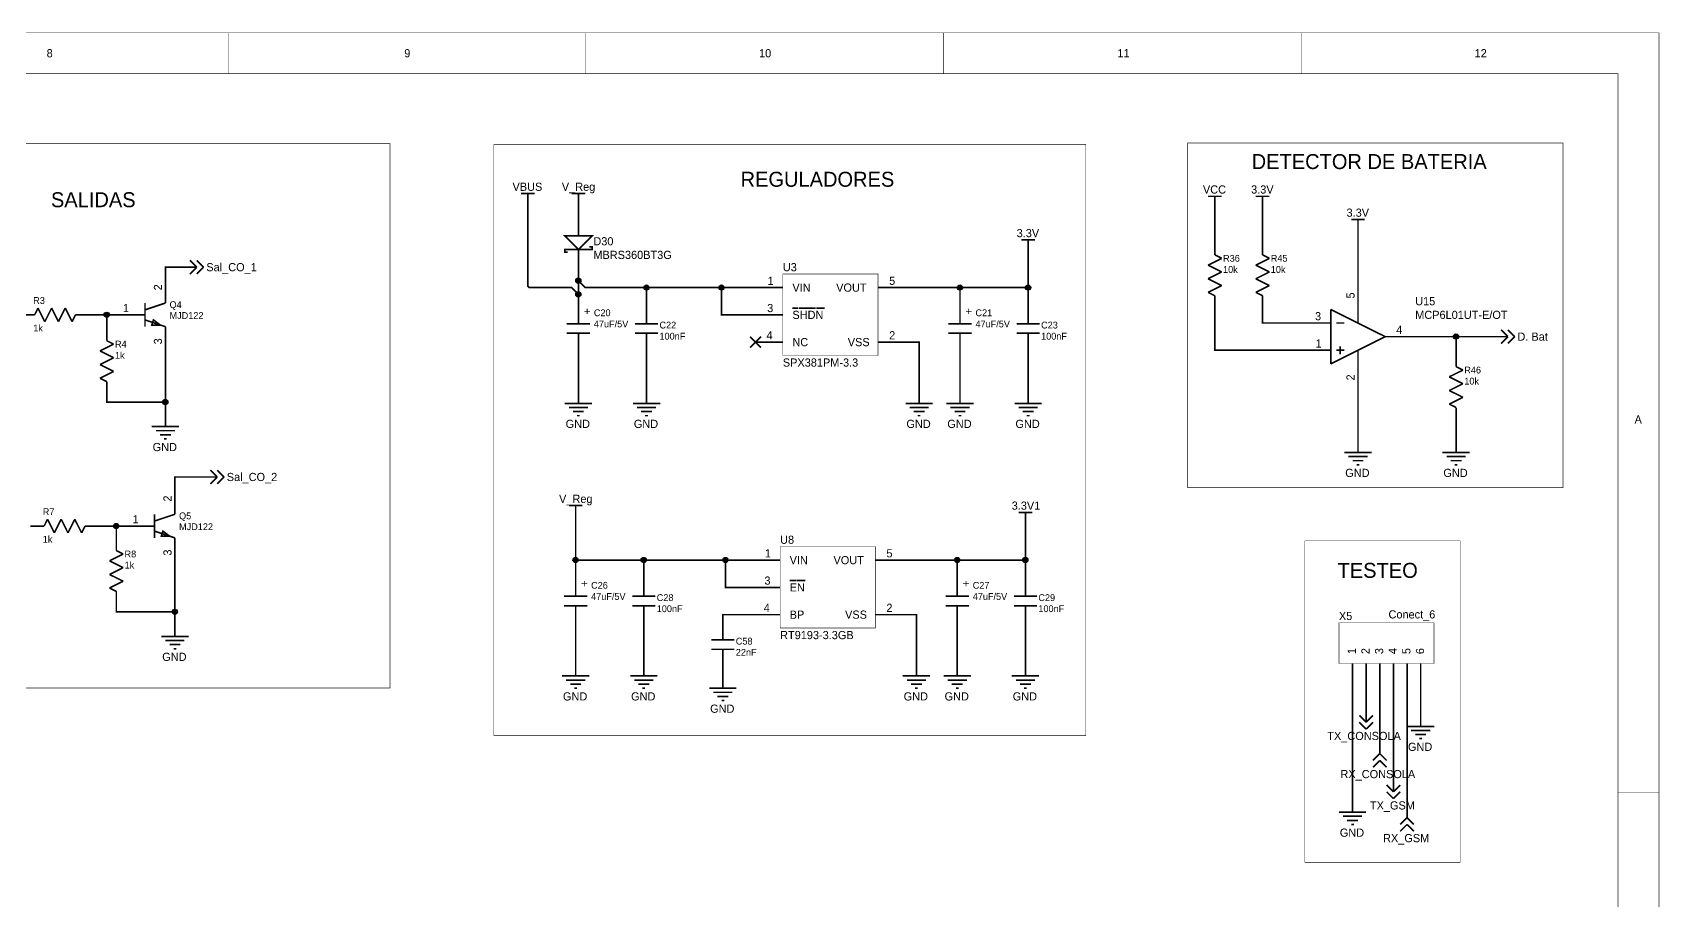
# Model space of a CAD drawing. Header units: millimetres. Extents: x 0 to 800, y 0 to 566.
# Drawn here: x 497 to 800.1, y 404.7 to 566.5 of the extents above; entities that cross this region are included whole.
import ezdxf

# ---------------------------------------------------------------- set-up
doc = ezdxf.new("R2010")
doc.units = ezdxf.units.MM
doc.layers.add('Sheet', color=255, linetype='Continuous')

msp = doc.modelspace()

# ---------------------------------------------------------------- linework, layer by layer
at = {"layer": 'Sheet'}
for points, const_width in [([(0, 566.42), (800.06, 566.42), (800.06, 0.04), (0, 0.04), (0, 566.42)], 0.0991), ([(533.4, 558.8), (533.4, 566.42)], 0.0991), ([(600.07, 558.8), (600.07, 566.42)], 0.0991), ([(666.75, 558.8), (666.75, 566.42)], 0.0991), ([(733.43, 558.8), (733.43, 566.42)], 0.0991), ([(7.62, 558.8), (792.44, 558.8), (792.44, 7.66), (7.62, 7.66), (7.62, 558.8)], 0.0991), ([(470.41, 545.75), (563.57, 545.75), (563.57, 444.29), (470.41, 444.29), (470.41, 545.75)], 0.0991), ([(712.22, 545.88), (782.17, 545.88), (782.17, 481.63), (712.22, 481.63), (712.22, 545.88)], 0.0991), ([(582.93, 545.63), (693.25, 545.63), (693.25, 435.4), (582.93, 435.4), (582.93, 545.63)], 0.0991), ([(588.01, 536.45), (590.55, 536.45)], 0.3), ([(589.28, 533.91), (589.28, 536.45)], 0.3), ([(598.68, 517.65), (597.41, 518.92), (589.53, 518.92), (589.28, 519.18), (589.28, 533.91)], 0.3), ([(597.41, 536.45), (599.95, 536.45)], 0.3), ([(598.68, 533.91), (598.68, 536.45)], 0.3), ([(598.68, 533.91), (598.68, 531.11)], 0.3), ([(716.03, 535.94), (718.57, 535.94)], 0.3), ([(717.3, 533.4), (717.3, 535.94)], 0.3), ([(724.92, 535.94), (727.46, 535.94)], 0.3), ([(726.19, 533.4), (726.19, 535.94)], 0.3), ([(598.68, 528.57), (598.68, 531.11)], 0.3), ([(717.3, 533.4), (717.3, 527.56)], 0.3), ([(726.19, 533.4), (726.19, 527.56)], 0.3), ([(742.7, 531.62), (745.24, 531.62)], 0.3), ([(743.97, 529.08), (743.97, 531.62)], 0.3), ([(681.23, 527.81), (683.77, 527.81)], 0.3), ([(682.5, 525.27), (682.5, 527.81)], 0.3), ([(717.3, 525.02), (717.3, 527.56)], 0.3), ([(726.19, 525.02), (726.19, 527.56)], 0.3), ([(743.97, 529.08), (743.97, 519.94)], 0.3), ([(596.65, 525.53), (596.14, 525.53), (596.14, 526.03), (601.22, 526.03), (601.22, 526.54), (600.71, 526.54)], 0.3), ([(598.68, 526.03), (598.68, 523.49)], 0.3), ([(682.5, 525.27), (682.5, 518.92)], 0.3), ([(717.3, 525.02), (718.57, 524.38)], 0.3), ([(726.19, 525.02), (727.46, 524.38)], 0.3), ([(525.78, 522.73), (521.72, 522.73), (521.72, 518.92)], 0.3), ([(525.78, 522.73), (527.56, 522.73)], 0.3), ([(527.56, 522.73), (526.29, 524)], 0.3), ([(527.56, 522.73), (526.29, 521.46)], 0.3), ([(528.83, 522.73), (527.56, 524)], 0.3), ([(528.83, 522.73), (527.56, 521.46)], 0.3), ([(598.68, 523.49), (598.68, 520.19)], 0.3), ([(636.78, 521.46), (654.52, 521.46), (654.52, 506.26), (636.78, 506.26), (636.78, 521.46)], 0.0991), ([(718.57, 524.38), (716.03, 523.11)], 0.3), ([(716.03, 523.11), (718.57, 521.84)], 0.3), ([(718.57, 521.84), (716.03, 520.57)], 0.3), ([(727.46, 524.38), (724.92, 523.11)], 0.3), ([(724.92, 523.11), (727.46, 521.84)], 0.3), ([(727.46, 521.84), (724.92, 520.57)], 0.3), ([(521.72, 516.38), (521.72, 518.92)], 0.3), ([(611.38, 518.92), (599.95, 518.92), (598.68, 520.19), (598.68, 517.65), (598.68, 515.11)], 0.3), ([(611.38, 515.11), (611.38, 518.92), (625.35, 518.92), (631.7, 518.92)], 0.3), ([(631.7, 513.84), (625.35, 513.84), (625.35, 518.92)], 0.3), ([(636.78, 518.92), (631.7, 518.92)], 0.3), ([(654.56, 518.92), (659.64, 518.92)], 0.3), ([(669.8, 515.11), (669.8, 518.92), (659.64, 518.92)], 0.3), ([(682.5, 515.11), (682.5, 518.92), (669.8, 518.92)], 0.3), ([(716.03, 520.57), (718.57, 519.3)], 0.3), ([(718.57, 519.3), (716.03, 518.03)], 0.3), ([(724.92, 520.57), (727.46, 519.3)], 0.3), ([(727.46, 519.3), (724.92, 518.03)], 0.3), ([(743.97, 514.86), (743.97, 519.94)], 0.3), ([(521.72, 516.05), (517.91, 514.78)], 0.3), ([(517.91, 516.05), (517.91, 511.63)], 0.3), ([(521.72, 516.38), (521.72, 516.05)], 0.3), ([(716.03, 518.03), (717.3, 517.4)], 0.3), ([(717.3, 517.4), (717.3, 514.86)], 0.3), ([(724.92, 518.03), (726.19, 517.4)], 0.3), ([(726.19, 517.4), (726.19, 514.86)], 0.3), ([(497.33, 513.84), (494.79, 513.84)], 0.3), ([(497.33, 513.84), (497.97, 515.11)], 0.3), ([(497.97, 515.11), (499.24, 512.57)], 0.3), ([(499.24, 512.57), (500.51, 515.11)], 0.3), ([(500.51, 515.11), (501.78, 512.57)], 0.3), ([(501.78, 512.57), (503.05, 515.11)], 0.3), ([(503.05, 515.11), (504.32, 512.57)], 0.3), ([(504.32, 512.57), (504.95, 513.84)], 0.3), ([(504.95, 513.84), (507.49, 513.84)], 0.3), ([(507.49, 513.84), (510.79, 513.84)], 0.3), ([(510.79, 511.56), (510.79, 513.84), (514.1, 513.84)], 0.3), ([(516.64, 513.84), (514.1, 513.84)], 0.3), ([(517.91, 513.84), (516.64, 513.84)], 0.3), ([(521.72, 511.63), (517.91, 512.9)], 0.3), ([(598.68, 512.57), (598.68, 515.11)], 0.3), ([(598.68, 512.19), (598.68, 512.57)], 0.3), ([(611.38, 512.57), (611.38, 515.11)], 0.3), ([(611.38, 512.57), (611.38, 512.19)], 0.3), ([(636.78, 513.84), (631.7, 513.84)], 0.3), ([(639.66, 515.11), (638.56, 515.11)], 0.3), ([(641.39, 515.11), (639.78, 515.11)], 0.3), ([(642.92, 515.11), (641.39, 515.11)], 0.3), ([(644.57, 515.11), (643, 515.11)], 0.3), ([(669.8, 512.57), (669.8, 515.11)], 0.3), ([(669.8, 512.19), (669.8, 512.57)], 0.3), ([(682.5, 512.57), (682.5, 515.11)], 0.3), ([(682.5, 512.57), (682.5, 512.19)], 0.3), ([(733.81, 507.24), (717.3, 507.24), (717.3, 514.86)], 0.3), ([(726.19, 514.86), (726.19, 512.32), (733.81, 512.32)], 0.3), ([(738.89, 512.32), (733.81, 512.32)], 0.3), ([(738.89, 514.86), (749.05, 509.78)], 0.3), ([(738.89, 514.86), (738.89, 504.7)], 0.3), ([(739.9, 512.32), (741.43, 512.32)], 0.3), ([(743.97, 514.86), (743.97, 512.32)], 0.3), ([(510.79, 509.02), (510.79, 511.56)], 0.3), ([(521.72, 511.63), (521.72, 511.3)], 0.3), ([(521.72, 511.3), (521.72, 508.76)], 0.3), ([(600.84, 512.19), (596.52, 512.19)], 0.3), ([(596.52, 510.41), (600.84, 510.41)], 0.3), ([(598.68, 510.03), (598.68, 510.41)], 0.3), ([(598.68, 510.03), (598.68, 507.49)], 0.3), ([(613.54, 512.19), (609.22, 512.19)], 0.3), ([(609.22, 510.41), (613.54, 510.41)], 0.3), ([(611.38, 510.41), (611.38, 510.03)], 0.3), ([(611.38, 510.03), (611.38, 507.49)], 0.3), ([(630.68, 507.75), (632.71, 509.78)], 0.3), ([(630.68, 509.78), (632.71, 507.75)], 0.3), ([(671.96, 512.19), (667.64, 512.19)], 0.3), ([(667.64, 510.41), (671.96, 510.41)], 0.3), ([(669.8, 510.03), (669.8, 510.41)], 0.3), ([(669.8, 510.03), (669.8, 507.49)], 0.3), ([(684.66, 512.19), (680.34, 512.19)], 0.3), ([(680.34, 510.41), (684.66, 510.41)], 0.3), ([(682.5, 510.41), (682.5, 510.03)], 0.3), ([(682.5, 510.03), (682.5, 507.49)], 0.3), ([(738.89, 504.7), (749.05, 509.78)], 0.3), ([(749.05, 509.78), (754.13, 509.78)], 0.3), ([(754.13, 509.78), (762.25, 509.78), (762.25, 506.73)], 0.3), ([(770.13, 509.78), (762.25, 509.78)], 0.3), ([(770.13, 509.78), (771.91, 509.78)], 0.3), ([(771.91, 509.78), (770.64, 511.05)], 0.3), ([(771.91, 509.78), (770.64, 508.51)], 0.3), ([(773.18, 509.78), (771.91, 511.05)], 0.3), ([(773.18, 509.78), (771.91, 508.51)], 0.3), ([(512.06, 508.38), (509.52, 507.11)], 0.3), ([(509.52, 507.11), (512.06, 505.84)], 0.3), ([(510.79, 509.02), (512.06, 508.38)], 0.3), ([(521.72, 508.76), (521.72, 497.59), (521.72, 495.55)], 0.3), ([(598.68, 507.49), (598.68, 499.87)], 0.3), ([(611.38, 507.49), (611.38, 499.87)], 0.3), ([(636.78, 508.76), (631.7, 508.76)], 0.3), ([(654.56, 508.76), (659.64, 508.76)], 0.3), ([(659.64, 508.76), (662.18, 508.76), (662.18, 499.87)], 0.3), ([(669.8, 507.49), (669.8, 499.87)], 0.3), ([(682.5, 507.49), (682.5, 499.87)], 0.3), ([(738.89, 507.24), (733.81, 507.24)], 0.3), ([(739.9, 507.24), (741.43, 507.24)], 0.3), ([(740.66, 508), (740.66, 506.48)], 0.3), ([(743.97, 507.24), (743.97, 504.7)], 0.3), ([(762.25, 504.19), (762.25, 506.73)], 0.3), ([(512.06, 505.84), (509.52, 504.57)], 0.3), ([(509.52, 504.57), (512.06, 503.3)], 0.3), ([(512.06, 503.3), (509.52, 502.03)], 0.3), ([(743.97, 504.7), (743.97, 499.62)], 0.3), ([(763.52, 503.55), (760.98, 502.29)], 0.3), ([(762.25, 504.19), (763.52, 503.55)], 0.3), ([(509.52, 502.03), (510.79, 501.4)], 0.3), ([(510.79, 501.4), (510.79, 498.86)], 0.3), ([(760.98, 502.29), (763.52, 501.01)], 0.3), ([(763.52, 501.01), (760.98, 499.74)], 0.3), ([(521.72, 497.59), (510.79, 497.59), (510.79, 498.86)], 0.3), ([(596.14, 497.33), (601.22, 497.33)], 0.3), ([(598.68, 499.87), (598.68, 497.33)], 0.3), ([(608.84, 497.33), (613.92, 497.33)], 0.3), ([(611.38, 499.87), (611.38, 497.33)], 0.3), ([(659.64, 497.33), (664.72, 497.33)], 0.3), ([(662.18, 499.87), (662.18, 497.33)], 0.3), ([(667.26, 497.33), (672.34, 497.33)], 0.3), ([(669.8, 499.87), (669.8, 497.33)], 0.3), ([(679.96, 497.33), (685.04, 497.33)], 0.3), ([(682.5, 499.87), (682.5, 497.33)], 0.3), ([(743.97, 490.73), (743.97, 499.62)], 0.3), ([(760.98, 499.74), (763.52, 498.48)], 0.3), ([(763.52, 498.48), (760.98, 497.2)], 0.3), ([(760.98, 497.2), (762.25, 496.57)], 0.3), ([(521.72, 495.55), (521.72, 493.01)], 0.3), ([(596.9, 496.57), (600.46, 496.57)], 0.3), ([(597.66, 495.81), (599.69, 495.81)], 0.3), ([(598.42, 495.05), (598.93, 495.05)], 0.3), ([(609.6, 496.57), (613.16, 496.57)], 0.3), ([(610.36, 495.81), (612.39, 495.81)], 0.3), ([(611.12, 495.05), (611.63, 495.05)], 0.3), ([(660.4, 496.57), (663.96, 496.57)], 0.3), ([(661.16, 495.81), (663.19, 495.81)], 0.3), ([(661.92, 495.05), (662.43, 495.05)], 0.3), ([(668.02, 496.57), (671.58, 496.57)], 0.3), ([(668.78, 495.81), (670.81, 495.81)], 0.3), ([(669.54, 495.05), (670.05, 495.05)], 0.3), ([(680.72, 496.57), (684.28, 496.57)], 0.3), ([(681.48, 495.81), (683.51, 495.81)], 0.3), ([(682.24, 495.05), (682.75, 495.05)], 0.3), ([(762.25, 496.57), (762.25, 494.03)], 0.3), ([(519.18, 493.01), (524.26, 493.01)], 0.3), ([(519.94, 492.25), (523.49, 492.25)], 0.3), ([(520.7, 491.49), (522.73, 491.49)], 0.3), ([(762.25, 494.03), (762.25, 490.73)], 0.3), ([(521.46, 490.73), (521.97, 490.73)], 0.3), ([(741.43, 488.19), (746.51, 488.19)], 0.3), ([(743.97, 490.73), (743.97, 488.19)], 0.3), ([(759.71, 488.19), (764.79, 488.19)], 0.3), ([(762.25, 490.73), (762.25, 488.19)], 0.3), ([(742.19, 487.43), (745.74, 487.43)], 0.3), ([(742.95, 486.66), (744.98, 486.66)], 0.3), ([(743.71, 485.9), (744.22, 485.9)], 0.3), ([(760.48, 487.43), (764.03, 487.43)], 0.3), ([(761.24, 486.66), (763.27, 486.66)], 0.3), ([(762, 485.9), (762.51, 485.9)], 0.3), ([(529.59, 483.62), (523.49, 483.62), (523.49, 479.55)], 0.3), ([(529.59, 483.62), (531.37, 483.62)], 0.3), ([(531.37, 483.62), (530.1, 484.89)], 0.3), ([(531.37, 483.62), (530.1, 482.35)], 0.3), ([(532.64, 483.62), (531.37, 484.89)], 0.3), ([(532.64, 483.62), (531.37, 482.35)], 0.3), ([(523.49, 477.01), (523.49, 479.55)], 0.3), ([(523.49, 476.68), (519.68, 475.41)], 0.3), ([(519.68, 476.68), (519.68, 472.26)], 0.3), ([(523.49, 477.01), (523.49, 476.68)], 0.3), ([(596.9, 478.28), (599.44, 478.28)], 0.3), ([(598.17, 475.74), (598.17, 478.28)], 0.3), ([(680.72, 477.01), (683.26, 477.01)], 0.3), ([(681.99, 474.47), (681.99, 477.01)], 0.3), ([(499.11, 474.47), (496.57, 474.47)], 0.3), ([(499.11, 474.47), (499.74, 475.74)], 0.3), ([(499.74, 475.74), (501.01, 473.2)], 0.3), ([(501.01, 473.2), (502.29, 475.74)], 0.3), ([(502.29, 475.74), (503.55, 473.2)], 0.3), ([(503.55, 473.2), (504.82, 475.74)], 0.3), ([(504.82, 475.74), (506.1, 473.2)], 0.3), ([(506.1, 473.2), (506.73, 474.47)], 0.3), ([(506.73, 474.47), (509.27, 474.47)], 0.3), ([(509.27, 474.47), (512.57, 474.47)], 0.3), ([(512.57, 472.44), (512.57, 474.47), (515.87, 474.47)], 0.3), ([(518.41, 474.47), (515.87, 474.47)], 0.3), ([(519.68, 474.47), (518.41, 474.47)], 0.3), ([(523.49, 472.26), (519.68, 473.53)], 0.3), ([(598.17, 464.31), (598.17, 468.12), (598.17, 475.74)], 0.3), ([(681.99, 474.47), (681.99, 468.12)], 0.3), ([(512.57, 469.9), (512.57, 472.44)], 0.3), ([(512.57, 469.9), (513.84, 469.26)], 0.3), ([(523.49, 472.26), (523.49, 471.93)], 0.3), ([(523.49, 471.93), (523.49, 469.39)], 0.3), ([(636.27, 470.66), (654.01, 470.66), (654.01, 455.46), (636.27, 455.46), (636.27, 470.66)], 0.0991), ([(734.06, 471.73), (763.02, 471.73), (763.02, 411.78), (734.06, 411.78), (734.06, 471.73)], 0.0991), ([(513.84, 469.26), (511.3, 467.99)], 0.3), ([(511.3, 467.99), (513.84, 466.73)], 0.3), ([(523.49, 469.39), (523.49, 458.47), (523.49, 456.44)], 0.3), ([(610.87, 468.12), (598.17, 468.12)], 0.3), ([(631.19, 468.12), (626.11, 468.12), (610.87, 468.12), (610.87, 464.31)], 0.3), ([(631.19, 463.04), (626.11, 463.04), (626.11, 468.12)], 0.3), ([(636.27, 468.12), (631.19, 468.12)], 0.3), ([(654.05, 468.12), (659.13, 468.12)], 0.3), ([(669.29, 464.31), (669.29, 468.12), (659.13, 468.12)], 0.3), ([(681.99, 464.31), (681.99, 468.12), (669.29, 468.12)], 0.3), ([(513.84, 466.73), (511.3, 465.45)], 0.3), ([(511.3, 465.45), (513.84, 464.19)], 0.3), ([(513.84, 464.19), (511.3, 462.92)], 0.3), ([(598.17, 461.77), (598.17, 464.31)], 0.3), ([(610.87, 461.77), (610.87, 464.31)], 0.3), ([(639.36, 464.31), (638.05, 464.31)], 0.3), ([(640.97, 464.31), (639.4, 464.31)], 0.3), ([(669.29, 461.77), (669.29, 464.31)], 0.3), ([(681.99, 461.77), (681.99, 464.31)], 0.3), ([(511.3, 462.92), (512.57, 462.28)], 0.3), ([(512.57, 462.28), (512.57, 459.74)], 0.3), ([(600.33, 461.39), (596.01, 461.39)], 0.3), ([(598.17, 461.39), (598.17, 461.77)], 0.3), ([(613.03, 461.39), (608.71, 461.39)], 0.3), ([(610.87, 461.77), (610.87, 461.39)], 0.3), ([(636.27, 463.04), (631.19, 463.04)], 0.3), ([(671.45, 461.39), (667.13, 461.39)], 0.3), ([(669.29, 461.39), (669.29, 461.77)], 0.3), ([(684.15, 461.39), (679.83, 461.39)], 0.3), ([(681.99, 461.77), (681.99, 461.39)], 0.3), ([(523.49, 458.47), (512.57, 458.47), (512.57, 459.74)], 0.3), ([(596.01, 459.61), (600.33, 459.61)], 0.3), ([(598.17, 459.23), (598.17, 459.61)], 0.3), ([(598.17, 459.23), (598.17, 456.69)], 0.3), ([(608.71, 459.61), (613.03, 459.61)], 0.3), ([(610.87, 459.61), (610.87, 459.23)], 0.3), ([(610.87, 459.23), (610.87, 456.69)], 0.3), ([(631.19, 457.96), (625.6, 457.96), (625.6, 456.18)], 0.3), ([(636.27, 457.96), (631.19, 457.96)], 0.3), ([(654.05, 457.96), (659.13, 457.96)], 0.3), ([(659.13, 457.96), (661.67, 457.96), (661.67, 449.07)], 0.3), ([(667.13, 459.61), (671.45, 459.61)], 0.3), ([(669.29, 459.23), (669.29, 459.61)], 0.3), ([(669.29, 459.23), (669.29, 456.69)], 0.3), ([(679.83, 459.61), (684.15, 459.61)], 0.3), ([(681.99, 459.61), (681.99, 459.23)], 0.3), ([(681.99, 459.23), (681.99, 456.69)], 0.3), ([(523.49, 456.44), (523.49, 453.9)], 0.3), ([(598.17, 456.69), (598.17, 449.07)], 0.3), ([(610.87, 456.69), (610.87, 449.07)], 0.3), ([(625.6, 453.64), (625.6, 456.18)], 0.3), ([(669.29, 456.69), (669.29, 449.07)], 0.3), ([(681.99, 456.69), (681.99, 449.07)], 0.3), ([(740.41, 456.44), (758.15, 456.44), (758.15, 448.86), (740.41, 448.86), (740.41, 456.44)], 0.0991), ([(520.95, 453.9), (526.03, 453.9)], 0.3), ([(521.72, 453.14), (525.27, 453.14)], 0.3), ([(522.48, 452.37), (524.51, 452.37)], 0.3), ([(627.76, 453.26), (623.44, 453.26)], 0.3), ([(625.6, 453.64), (625.6, 453.26)], 0.3), ([(523.24, 451.61), (523.75, 451.61)], 0.3), ([(598.17, 449.07), (598.17, 446.53)], 0.3), ([(610.87, 449.07), (610.87, 446.53)], 0.3), ([(623.44, 451.49), (627.76, 451.49)], 0.3), ([(625.6, 451.49), (625.6, 451.1)], 0.3), ([(625.6, 451.1), (625.6, 448.56)], 0.3), ([(661.67, 449.07), (661.67, 446.53)], 0.3), ([(669.29, 449.07), (669.29, 446.53)], 0.3), ([(681.99, 449.07), (681.99, 446.53)], 0.3), ([(742.95, 448.82), (742.95, 443.74)], 0.3), ([(745.49, 448.82), (745.49, 443.74)], 0.3), ([(748.03, 448.82), (748.03, 443.74)], 0.3), ([(750.57, 448.82), (750.57, 443.74)], 0.3), ([(753.11, 448.82), (753.11, 443.74)], 0.3), ([(755.65, 448.82), (755.65, 443.74)], 0.3), ([(595.63, 446.53), (600.71, 446.53)], 0.3), ([(596.39, 445.77), (599.95, 445.77)], 0.3), ([(608.33, 446.53), (613.41, 446.53)], 0.3), ([(609.09, 445.77), (612.65, 445.77)], 0.3), ([(625.6, 446.79), (625.6, 448.56)], 0.3), ([(625.6, 446.79), (625.6, 444.25)], 0.3), ([(659.13, 446.53), (664.21, 446.53)], 0.3), ([(659.89, 445.77), (663.45, 445.77)], 0.3), ([(666.75, 446.53), (671.83, 446.53)], 0.3), ([(667.51, 445.77), (671.07, 445.77)], 0.3), ([(679.45, 446.53), (684.53, 446.53)], 0.3), ([(680.21, 445.77), (683.77, 445.77)], 0.3), ([(597.15, 445.01), (599.19, 445.01)], 0.3), ([(597.92, 444.25), (598.42, 444.25)], 0.3), ([(609.85, 445.01), (611.89, 445.01)], 0.3), ([(610.62, 444.25), (611.12, 444.25)], 0.3), ([(623.06, 444.25), (628.14, 444.25)], 0.3), ([(623.82, 443.48), (627.38, 443.48)], 0.3), ([(624.59, 442.72), (626.62, 442.72)], 0.3), ([(660.65, 445.01), (662.69, 445.01)], 0.3), ([(661.42, 444.25), (661.92, 444.25)], 0.3), ([(668.27, 445.01), (670.31, 445.01)], 0.3), ([(669.04, 444.25), (669.54, 444.25)], 0.3), ([(680.97, 445.01), (683.01, 445.01)], 0.3), ([(681.74, 444.25), (682.24, 444.25)], 0.3), ([(742.95, 423.67), (742.95, 443.74)], 0.3), ([(745.49, 439.67), (745.49, 443.74)], 0.3), ([(748.03, 432.56), (748.03, 443.74)], 0.3), ([(750.57, 426.72), (750.57, 443.74)], 0.3), ([(753.11, 420.62), (753.11, 443.74)], 0.3), ([(755.65, 439.67), (755.65, 443.74)], 0.3), ([(625.35, 441.96), (625.86, 441.96)], 0.3), ([(745.49, 439.67), (745.49, 437.9)], 0.3), ([(755.65, 439.67), (755.65, 437.13)], 0.3), ([(745.49, 437.9), (744.22, 439.17)], 0.3), ([(745.49, 436.63), (744.22, 437.9)], 0.3), ([(745.49, 437.9), (746.76, 439.17)], 0.3), ([(745.49, 436.63), (746.76, 437.9)], 0.3), ([(753.11, 437.13), (758.19, 437.13)], 0.3), ([(753.87, 436.37), (757.43, 436.37)], 0.3), ([(754.63, 435.61), (756.67, 435.61)], 0.3), ([(755.4, 434.85), (755.9, 434.85)], 0.3), ([(748.03, 432.05), (746.76, 430.78)], 0.3), ([(748.03, 430.78), (746.76, 429.51)], 0.3), ([(748.03, 432.56), (748.03, 432.05)], 0.3), ([(748.03, 432.05), (749.3, 430.78)], 0.3), ([(748.03, 430.78), (749.3, 429.51)], 0.3), ([(750.57, 424.94), (749.3, 426.21)], 0.3), ([(750.57, 423.67), (749.3, 424.94)], 0.3), ([(750.57, 426.72), (750.57, 424.94)], 0.3), ([(750.57, 424.94), (751.84, 426.21)], 0.3), ([(750.57, 423.67), (751.84, 424.94)], 0.3), ([(792.48, 424.81), (800.1, 424.81)], 0.0991), ([(742.95, 423.67), (742.95, 421.13)], 0.3), ([(740.41, 421.13), (745.49, 421.13)], 0.3), ([(741.17, 420.37), (744.73, 420.37)], 0.3), ([(741.93, 419.61), (743.97, 419.61)], 0.3), ([(742.7, 418.85), (743.2, 418.85)], 0.3), ([(753.11, 420.12), (751.84, 418.85)], 0.3), ([(753.11, 418.85), (751.84, 417.58)], 0.3), ([(753.11, 420.62), (753.11, 420.12)], 0.3), ([(753.11, 420.12), (754.38, 418.85)], 0.3), ([(753.11, 418.85), (754.38, 417.58)], 0.3)]:
    msp.add_lwpolyline(points, dxfattribs=dict(at, const_width=const_width))
at = {"layer": 'Sheet', "const_width": 0.3}
for points in [[(598.68, 526.03), (596.14, 528.57), (601.22, 528.57), (598.68, 526.03)], [(596.14, 528.57), (598.68, 526.03), (601.22, 528.57), (596.14, 528.57)], [(520.75, 511.94), (519.18, 511.94), (519.48, 512.9), (520.75, 511.94)], [(520.75, 511.94), (519.18, 511.94), (519.48, 512.9), (520.75, 511.94)], [(522.53, 472.57), (520.95, 472.57), (521.26, 473.53), (522.53, 472.57)], [(522.53, 472.57), (520.95, 472.57), (521.26, 473.53), (522.53, 472.57)]]:
    msp.add_lwpolyline(points, close=True, dxfattribs=at)
at = {"layer": 'Sheet', "const_width": 0.508}
for points in [[(598.42, 520.19, 1), (598.93, 520.19, 1)], [(611.12, 518.92, 1), (611.63, 518.92, 1)], [(625.09, 518.92, 1), (625.6, 518.92, 1)], [(669.54, 518.92, 1), (670.05, 518.92, 1)], [(682.24, 518.92, 1), (682.75, 518.92, 1)], [(598.42, 517.65, 1), (598.93, 517.65, 1)], [(510.54, 513.84, 1), (511.05, 513.84, 1)], [(762, 509.78, 1), (762.51, 509.78, 1)], [(521.46, 497.59, 1), (521.97, 497.59, 1)], [(512.32, 474.47, 1), (512.83, 474.47, 1)], [(597.92, 468.12, 1), (598.42, 468.12, 1)], [(610.62, 468.12, 1), (611.12, 468.12, 1)], [(625.86, 468.12, 1), (626.36, 468.12, 1)], [(669.04, 468.12, 1), (669.54, 468.12, 1)], [(681.74, 468.12, 1), (682.24, 468.12, 1)], [(523.24, 458.47, 1), (523.75, 458.47, 1)]]:
    msp.add_lwpolyline(points, format="xyb", close=True, dxfattribs=at)
at = {"layer": 'Sheet'}
for centre, major_axis, ratio in [((598.66, 520.21), (0, 0.487), 0.999963), ((598.66, 520.21), (0, 0.487), 0.999963), ((598.66, 520.21), (0, 0.487), 0.999963), ((598.66, 520.21), (0, 0.487), 0.999963), ((611.36, 518.94), (0.487, 0), 0.997361), ((611.36, 518.94), (0.487, 0), 0.997361), ((611.36, 518.94), (0.487, 0), 0.997361), ((611.36, 518.94), (0.487, 0), 0.997361), ((625.33, 518.94), (0, 0.486), 0.999969), ((625.33, 518.94), (0, 0.486), 0.999969), ((625.33, 518.94), (0, 0.486), 0.999969), ((625.33, 518.94), (0, 0.486), 0.999969), ((669.78, 518.94), (0, 0.486), 0.999969), ((669.78, 518.94), (0, 0.486), 0.999969), ((669.78, 518.94), (0, 0.486), 0.999969), ((669.78, 518.94), (0, 0.486), 0.999969), ((682.48, 518.94), (0.487, 0), 0.99732), ((682.48, 518.94), (0.487, 0), 0.99732), ((682.48, 518.94), (0.487, 0), 0.99732), ((682.48, 518.94), (0.487, 0), 0.99732), ((598.66, 517.67), (0, 0.487), 0.999963), ((598.66, 517.67), (0, 0.487), 0.999963), ((598.66, 517.67), (0, 0.487), 0.999963), ((598.66, 517.67), (0, 0.487), 0.999963), ((510.77, 513.86), (0.487, 0), 0.99732), ((510.77, 513.86), (0.487, 0), 0.99732), ((510.77, 513.86), (0.487, 0), 0.99732), ((510.77, 513.86), (0.487, 0), 0.99732), ((762.23, 509.8), (0, 0.487), 0.999963), ((762.23, 509.8), (0, 0.487), 0.999963), ((762.23, 509.8), (0, 0.487), 0.999963), ((762.23, 509.8), (0, 0.487), 0.999963), ((521.69, 497.61), (0, 0.487), 0.999922), ((521.69, 497.61), (0, 0.487), 0.999922), ((521.69, 497.61), (0, 0.487), 0.999922), ((521.69, 497.61), (0, 0.487), 0.999922), ((512.55, 474.49), (0, 0.487), 0.999969), ((512.55, 474.49), (0, 0.487), 0.999969), ((512.55, 474.49), (0, 0.487), 0.999969), ((512.55, 474.49), (0, 0.487), 0.999969), ((598.15, 468.14), (0.487, 0), 0.99732), ((598.15, 468.14), (0.487, 0), 0.99732), ((598.15, 468.14), (0.487, 0), 0.99732), ((598.15, 468.14), (0.487, 0), 0.99732), ((610.85, 468.14), (0.487, 0), 0.997361), ((610.85, 468.14), (0.487, 0), 0.997361), ((610.85, 468.14), (0.487, 0), 0.997361), ((610.85, 468.14), (0.487, 0), 0.997361), ((626.09, 468.14), (0.487, 0), 0.99732), ((626.09, 468.14), (0.487, 0), 0.99732), ((626.09, 468.14), (0.487, 0), 0.99732), ((626.09, 468.14), (0.487, 0), 0.99732), ((669.27, 468.14), (0, 0.486), 0.999969), ((669.27, 468.14), (0, 0.486), 0.999969), ((669.27, 468.14), (0, 0.486), 0.999969), ((669.27, 468.14), (0, 0.486), 0.999969), ((681.97, 468.14), (0.487, 0), 0.99732), ((681.97, 468.14), (0.487, 0), 0.99732), ((681.97, 468.14), (0.487, 0), 0.99732), ((681.97, 468.14), (0.487, 0), 0.99732), ((523.47, 458.49), (0, 0.487), 0.999927), ((523.47, 458.49), (0, 0.487), 0.999927), ((523.47, 458.49), (0, 0.487), 0.999927), ((523.47, 458.49), (0, 0.487), 0.999927)]:
    msp.add_ellipse(centre, major_axis=major_axis, ratio=ratio, dxfattribs=at)

# ---------------------------------------------------------------- texts
for s, height, p in [('8', 1.52, (499.58, 561.85)), ('9', 1.52, (566.23, 561.85)), ('10', 1.524, (632.35, 561.85)), ('11', 1.524, (699.13, 561.85)), ('12', 1.524, (765.7, 561.85)), ('DETECTOR DE BATERIA', 2.794, (724.15, 541.02)), ('REGULADORES', 2.794, (628.9, 537.72)), ('SALIDAS', 2.794, (500.38, 533.91)), ('VBUS', 1.524, (586.4, 536.96)), ('V_Reg', 1.524, (595.59, 536.96)), ('VCC', 1.524, (715.07, 536.45)), ('3.3V', 1.524, (724.05, 536.45)), ('3.3V', 1.524, (741.83, 532.13)), ('D30', 1.524, (601.47, 526.8)), ('3.3V', 1.524, (680.36, 528.32)), ('MBRS360BT3G', 1.524, (601.47, 524.26)), ('R36', 1.27, (718.82, 523.75)), ('R45', 1.27, (727.71, 523.75)), ('Sal_CO_1', 1.524, (529.34, 521.97)), ('U3', 1.524, (636.78, 521.97)), ('10k', 1.27, (718.82, 521.67)), ('10k', 1.27, (727.71, 521.67)), ('1', 1.52, (633.94, 519.43)), ('VIN', 1.524, (638.56, 518.16)), ('VOUT', 1.524, (646.72, 518.16)), ('5', 1.52, (656.59, 519.43)), ('R3', 1.27, (497.08, 515.88)), ('1', 1.52, (513.8, 514.35)), ('Q4', 1.27, (522.48, 515.11)), ('3', 1.52, (633.86, 514.35)), ('U15', 1.524, (754.63, 515.62)), ('MJD122', 1.27, (522.48, 513.08)), ('47uF/5V', 1.27, (601.56, 511.51)), ('C20', 1.27, (601.56, 513.59)), ('C22', 1.27, (613.79, 511.3)), ('SHDN', 1.524, (638.56, 513.08)), ('47uF/5V', 1.27, (672.68, 511.51)), ('C21', 1.27, (672.68, 513.59)), ('C23', 1.27, (684.91, 511.3)), ('3', 1.52, (735.96, 512.83)), ('MCP6L01UT-E/OT', 1.524, (754.63, 513.08)), ('1k', 1.27, (497.08, 510.75)), ('100nF', 1.27, (613.79, 509.23)), ('4', 1.52, (633.73, 509.27)), ('NC', 1.524, (638.56, 508)), ('VSS', 1.524, (648.88, 508)), ('2', 1.52, (656.59, 509.27)), ('100nF', 1.27, (684.91, 509.23)), ('4', 1.52, (751.08, 510.29)), ('D. Bat', 1.524, (773.68, 509.02)), ('1k', 1.27, (512.32, 505.67)), ('R4', 1.27, (512.32, 507.75)), ('1', 1.52, (736.05, 507.75)), ('SPX381PM-3.3', 1.524, (636.78, 504.19)), ('R46', 1.27, (763.78, 502.92)), ('10k', 1.27, (763.78, 500.85)), ('GND', 1.524, (596.31, 492.76)), ('GND', 1.524, (609.01, 492.76)), ('GND', 1.524, (659.81, 492.76)), ('GND', 1.524, (667.43, 492.76)), ('GND', 1.524, (680.13, 492.76)), ('A', 1.52, (795.51, 493.59)), ('GND', 1.524, (519.34, 488.44)), ('GND', 1.524, (741.59, 483.62)), ('GND', 1.524, (759.88, 483.62)), ('Sal_CO_2', 1.524, (533.15, 482.86)), ('V_Reg', 1.524, (595.08, 478.79)), ('3.3V1', 1.524, (679.43, 477.52)), ('R7', 1.27, (498.86, 476.51)), ('1', 1.52, (515.58, 474.98)), ('Q5', 1.27, (524.26, 475.74)), ('MJD122', 1.27, (524.26, 473.71)), ('1k', 1.27, (498.86, 471.38)), ('1', 1.52, (633.43, 468.63)), ('U8', 1.524, (636.27, 471.17)), ('5', 1.52, (656.08, 468.63)), ('1k', 1.27, (514.1, 466.56)), ('R8', 1.27, (514.1, 468.63)), ('VIN', 1.524, (638.05, 467.36)), ('VOUT', 1.524, (646.22, 467.36)), ('TESTEO', 2.794, (740.16, 464.82)), ('C26', 1.27, (601.05, 462.79)), ('3', 1.52, (633.35, 463.55)), ('C27', 1.27, (672.17, 462.79)), ('47uF/5V', 1.27, (601.05, 460.71)), ('C28', 1.27, (613.28, 460.5)), ('EN', 1.524, (638.05, 462.28)), ('47uF/5V', 1.27, (672.17, 460.71)), ('C29', 1.27, (684.4, 460.5)), ('100nF', 1.27, (613.28, 458.43)), ('4', 1.52, (633.22, 458.47)), ('BP', 1.524, (638.05, 457.2)), ('VSS', 1.524, (648.38, 457.2)), ('2', 1.52, (656.08, 458.47)), ('100nF', 1.27, (684.4, 458.43)), ('X5', 1.524, (740.41, 456.95)), ('Conect_6', 1.524, (749.65, 457.25)), ('RT9193-3.3GB', 1.524, (636.27, 453.39)), ('C58', 1.27, (628.01, 452.38)), ('GND', 1.524, (521.12, 449.33)), ('22nF', 1.27, (628.01, 450.3)), ('GND', 1.524, (595.8, 441.96)), ('GND', 1.524, (608.5, 441.96)), ('GND', 1.524, (659.3, 441.96)), ('GND', 1.524, (666.92, 441.96)), ('GND', 1.524, (679.62, 441.96)), ('GND', 1.524, (623.23, 439.67)), ('TX_CONSOLA', 1.524, (738.25, 434.59)), ('GND', 1.524, (753.28, 432.56)), ('RX_CONSOLA', 1.524, (740.7, 427.48)), ('TX_GSM', 1.524, (746.19, 421.64)), ('GND', 1.524, (740.58, 416.56)), ('RX_GSM', 1.524, (748.64, 415.54))]:
    msp.add_text(s, height=height, dxfattribs=at).set_placement(p)
for s, rotation, p in [('2', 90, (521.08, 518.41)), ('5', 90, (743.33, 516.89)), ('+', 270, (599.57, 515.11)), ('+', 270, (670.69, 515.11)), ('3', 90, (521.08, 508.34)), ('2', 90, (743.33, 501.61)), ('2', 90, (522.86, 479.04)), ('3', 90, (522.86, 468.97)), ('+', 270, (599.06, 464.31)), ('+', 270, (670.18, 464.31)), ('1', 90, (743.58, 450.6)), ('2', 90, (746.12, 450.6)), ('3', 90, (748.66, 450.6)), ('4', 90, (751.2, 450.6)), ('5', 90, (753.74, 450.6)), ('6', 90, (756.28, 450.6))]:
    msp.add_text(s, height=1.52, rotation=rotation, dxfattribs=at).set_placement(p)

doc.saveas('drawing.dxf')
